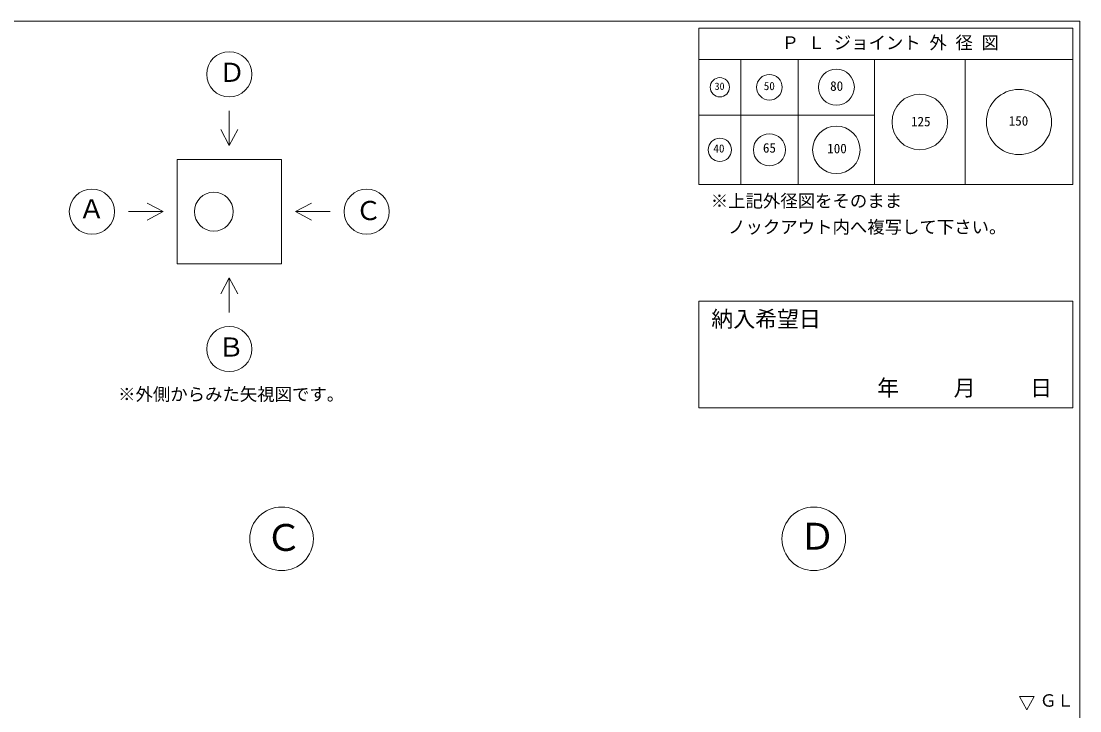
# Model space of a CAD drawing. Units: millimetres, scale not verified. Extents: x -6420 to 6420, y -3036 to 3036.
# Drawn here: x 2362 to 6420, y 392 to 3036 of the extents above; entities that cross this region are included whole.
import ezdxf
from ezdxf.enums import TextEntityAlignment as Align

# ---------------------------------------------------------------- set-up
doc = ezdxf.new("R2010")
doc.units = ezdxf.units.MM
doc.header["$LTSCALE"] = 20
for name, color, linetype, lineweight in [('0-2_waku', 7, 'Continuous', 18), ('0-3_gaikei', 7, 'Continuous', 18), ('0-5_sunpou', 7, 'Continuous', 5), ('0-D_文字１', 7, 'Continuous', 18)]:
    doc.layers.add(name, color=color, linetype=linetype, lineweight=lineweight)
doc.styles.add('ＭＳ ゴシック', font='')
doc.styles.get('ＭＳ ゴシック').set_extended_font_data('MS Gothic')

msp = doc.modelspace()

# ---------------------------------------------------------------- linework, layer by layer
at = {"layer": '0-2_waku'}
for p, q in [((-1739.83, 3036.13), (6420.17, 3036.13)), ((4960.17, 3009.46), (4960.17, 2409.46)), ((4960.17, 3009.46), (6393.51, 3009.46)), ((4960.17, 3009.46), (6393.51, 3009.46)), ((4960.17, 3009.46), (6393.51, 3009.46)), ((4960.17, 3009.46), (4960.17, 2409.46)), ((4960.17, 3009.46), (6393.51, 3009.46)), ((4960.17, 3009.46), (6393.51, 3009.46)), ((4960.17, 3009.46), (6393.51, 3009.46)), ((6393.51, 3009.46), (6393.51, 2409.46)), ((6393.51, 3009.46), (6393.51, 2409.46)), ((6420.17, 3036.13), (6420.17, -2663.87)), ((4960.17, 2889.46), (6393.51, 2889.46)), ((5120.17, 2889.46), (5120.17, 2409.46)), ((5340.17, 2889.46), (5340.17, 2409.46)), ((5633.51, 2889.46), (5633.51, 2409.46)), ((5980.17, 2889.46), (5980.17, 2409.46)), ((4960.17, 2676.13), (5633.51, 2676.13)), ((4960.17, 2409.46), (6393.51, 2409.46)), ((4960.17, 2409.46), (6393.51, 2409.46))]:
    msp.add_line(p, q, dxfattribs=at)
at = {"layer": '0-3_gaikei'}
for p, q in [((3159.65, 2692.43), (3159.65, 2559.09)), ((3159.65, 2559.09), (3127.48, 2620.93)), ((3159.65, 2559.09), (3191.82, 2620.93)), ((2959.65, 2505.76), (3359.65, 2505.76)), ((2959.65, 2505.76), (2959.65, 2105.76)), ((3359.65, 2505.76), (3359.65, 2105.76)), ((2906.32, 2305.76), (2844.48, 2337.93)), ((3412.99, 2305.76), (3474.82, 2337.93)), ((2772.99, 2305.76), (2906.32, 2305.76)), ((2906.32, 2305.76), (2844.48, 2273.59)), ((2959.65, 2105.76), (3359.65, 2105.76)), ((3159.65, 2052.43), (3127.48, 1990.59)), ((3159.65, 2052.43), (3191.82, 1990.59)), ((3159.65, 1919.09), (3159.65, 2052.43))]:
    msp.add_line(p, q, dxfattribs=at)
msp.add_lwpolyline([(3546.32, 2305.76), (3412.99, 2305.76), (3474.82, 2273.59)], dxfattribs=at)
for centre, radius in [((3159.65, 2832.43), 86.67), ((2632.99, 2305.76), 86.67), ((3100.33, 2305.76), 74.67), ((3686.32, 2305.76), 86.67), ((3159.65, 1779.09), 86.67), ((3360.17, 1051.46), 121.88), ((5400.17, 1051.46), 121.88)]:
    msp.add_circle(centre, radius, dxfattribs=at)
at = {"layer": '0-5_sunpou', "lineweight": 18}
msp.add_lwpolyline([(4960.17, 1962.41), (4960.17, 1553.46), (6393.51, 1553.46), (6393.51, 1962.41)], close=True, dxfattribs=at)
for centre, radius in [((5486.84, 2782.8), 69), ((5040.17, 2782.8), 37), ((5230.17, 2782.8), 49), ((6186.84, 2649.46), 125), ((5806.84, 2649.46), 106.5), ((5230.17, 2542.8), 61.5), ((5486.84, 2542.8), 91), ((5040.17, 2542.8), 44.5)]:
    msp.add_circle(centre, radius, dxfattribs=at)
at = {"layer": '0-D_文字１'}
for p, q in [((6188.48, 446.28), (6245.34, 446.28)), ((6216.91, 395.69), (6188.48, 446.28)), ((6216.91, 395.69), (6245.34, 446.28))]:
    msp.add_line(p, q, dxfattribs=at)

# ---------------------------------------------------------------- texts
at = {"layer": '0-5_sunpou', "style": 'ＭＳ ゴシック'}
for s, height, p in [('30', 28.04, (5020.12, 2764.26)), ('50', 31.16, (5208.58, 2762.45)), ('80', 36.66, (5463.02, 2758.11)), ('125', 36.66, (5773.12, 2622.04)), ('150', 36.66, (6147.66, 2624.69)), ('40', 31.16, (5015.45, 2523.2)), ('65', 36.66, (5205.39, 2521.07)), ('100', 36.66, (5451.9, 2518.62)), ('納入希望日', 61.58, (5007.45, 1845.02))]:
    msp.add_text(s, height=height, dxfattribs=at).set_placement(p, align=Align.BOTTOM_LEFT)
at = {"layer": '0-D_文字１', "style": 'ＭＳ ゴシック'}
for s, height, p in [('Ｐ Ｌ ジョイント 外 径 図', 48.88, (5277, 2914.56)), ('Ｄ', 73.31, (3120.11, 2781.35)), ('※上記外径図をそのまま', 48.88, (5005.23, 2307.87)), ('Ａ', 73.31, (2581.86, 2257.99)), ('Ｃ', 73.31, (3643.13, 2251.38)), ('\u3000ノックアウト内へ複写して下さい。', 48.88, (5005.23, 2207.87)), ('Ｂ', 73.31, (3116.46, 1728.02)), ('\u3000\u3000\u3000年     月     日', 61.58, (5391.17, 1581.04)), ('※外側からみた矢視図です。', 48.88, (2733.26, 1566.6)), ('Ｃ', 103.1, (3297.59, 974.1)), ('Ｄ', 103.1, (5343.38, 978.74)), ('ＧＬ', 47.65, (6266.62, 393.46))]:
    msp.add_text(s, height=height, dxfattribs=at).set_placement(p, align=Align.BOTTOM_LEFT)

doc.saveas('drawing.dxf')
